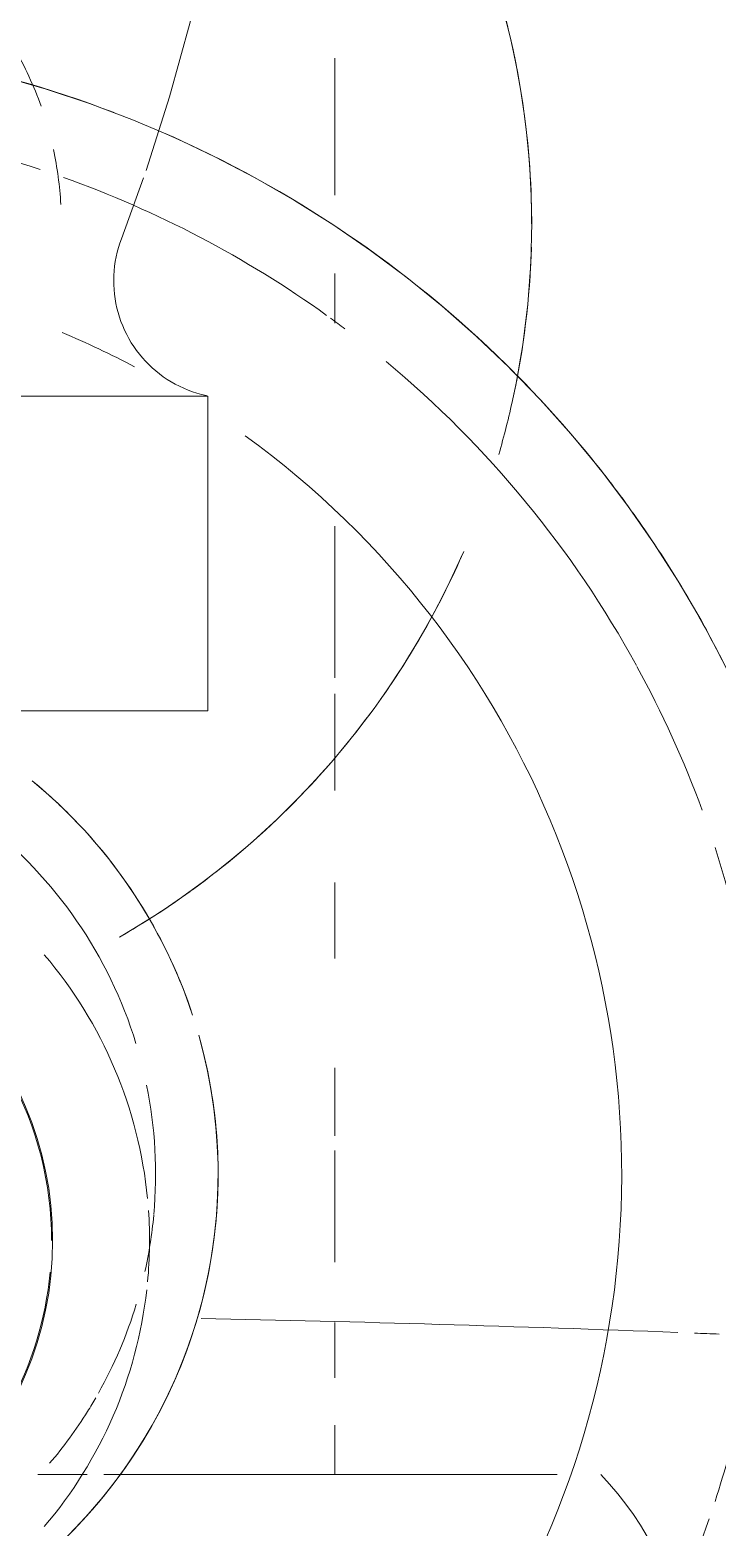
# Model space of a CAD drawing. Header units: millimetres. Extents: x -4000 to 187956, y -58990 to 162485.
# Drawn here: x 158767.34 to 158784.88, y 1816.5 to 1854.7 of the extents above; entities that cross this region are included whole.
import ezdxf

# ---------------------------------------------------------------- set-up
doc = ezdxf.new("R2010")
doc.units = ezdxf.units.MM
doc.layers.add('A-FLOR-PATT', color=8, linetype='Continuous', lineweight=13)
doc.layers.add('P-SANR-FIXT', color=6, linetype='Continuous', lineweight=9)

# ---------------------------------------------------------------- blocks, each defined once
blk = doc.blocks.new('C307 - C307-V818-0_000')
at = {"layer": 'P-SANR-FIXT', "color": 50}
for p, q in [((-23.774, 81.954), (-23.943, 82.235)), ((-23.594, 81.68), (-23.774, 81.954)), ((-23.403, 81.413), (-23.594, 81.68)), ((-23.201, 81.153), (-23.403, 81.413)), ((-22.99, 80.903), (-23.201, 81.153)), ((-22.768, 80.66), (-22.99, 80.903)), ((-21.654, 80.66), (-18.63, 80.66)), ((-21.654, 80.66), (-13.383, 80.66)), ((-18.42, 80.66), (-16.729, 80.66)), ((-16.729, 80.66), (-13.735, 80.66)), ((-15.976, 80.66), (-15.976, 79.395)), ((-14.759, 80.66), (-15.976, 80.66)), ((-11.296, 80.66), (-15.976, 80.66)), ((-13.383, 80.66), (-10.136, 80.66)), ((-11.296, 80.66), (-13.283, 80.66)), ((-12.578, 80.66), (-11.517, 80.66)), ((-11.265, 80.66), (-10.136, 80.66)), ((-10.085, 80.66), (-11.08, 80.66)), ((-10.085, 80.66), (-11.08, 80.66)), ((-9.658, 80.66), (-8.402, 80.66)), ((-8.482, 80.66), (-9.651, 80.66)), ((-15.976, 78.191), (-15.976, 76.778)), ((-15.976, 75.238), (-15.976, 72.389)), ((-15.976, 72.015), (-15.976, 70.284)), ((-15.976, 67.495), (-15.976, 65.552)), ((-15.976, 63.203), (-15.976, 60.74)), ((-8.225, 61.173), (-9.008, 61.173)), ((-15.976, 60.332), (-15.976, 56.458)), ((-8.225, 53.14), (-9.008, 53.14)), ((-15.976, 51.283), (-15.976, 50.011)), ((-15.976, 48.012), (-15.976, 44.516))]:
    blk.add_line(p, q, dxfattribs=at)
at = {"layer": 'P-SANR-FIXT', "color": 253}
for p, q in [((-12.74, 61.173), (-12.74, 53.14)), ((-9.008, 61.173), (-12.74, 61.173)), ((0, 61.173), (-8.225, 61.173)), ((0, 53.14), (-12.74, 53.14)), ((-11.097, 47.573), (-10.535, 49.127))]:
    blk.add_line(p, q, dxfattribs=at)
at = {"layer": 'P-SANR-FIXT', "color": 254}
for p, q in [((-8.225, 61.173), (-9.008, 61.173)), ((0, 61.173), (-8.225, 61.173)), ((0, 53.14), (-8.225, 53.14)), ((-10.344, 50.423), (-10.356, 50.542)), ((-10.338, 50.303), (-10.344, 50.423)), ((-10.399, 49.587), (-10.377, 49.705)), ((-10.377, 49.705), (-10.36, 49.824)), ((-10.426, 49.47), (-10.399, 49.587))]:
    blk.add_line(p, q, dxfattribs=at)
at = {"layer": 'P-SANR-FIXT', "color": 250, "flags": 128}
for points in [[(-25.866, 59.887), (-25.321, 58.863), (-24.735, 57.862), (-24.11, 56.885), (-23.446, 55.933), (-22.745, 55.01), (-22.008, 54.114), (-21.235, 53.249), (-20.428, 52.416), (-19.588, 51.616), (-18.718, 50.849), (-17.817, 50.119), (-16.888, 49.424), (-15.931, 48.768), (-14.95, 48.15), (-13.944, 47.572), (-12.916, 47.035), (-11.867, 46.539), (-10.8, 46.086), (-9.715, 45.676), (-8.614, 45.309), (-7.5, 44.987)], [(-8.41, 9), (-9.272, 10.778), (-10.063, 12.59), (-10.781, 14.432), (-11.424, 16.3), (-11.993, 18.194), (-12.485, 20.108), (-12.9, 22.04), (-13.237, 23.988), (-13.497, 25.947), (-13.678, 27.916), (-13.779, 29.889), (-13.802, 31.866), (-13.746, 33.842), (-13.611, 35.814), (-13.397, 37.779), (-13.105, 39.733), (-12.735, 41.675), (-12.287, 43.6), (-11.763, 45.506), (-11.163, 47.389)]]:
    blk.add_lwpolyline(points, dxfattribs=at)
at = {"layer": 'P-SANR-FIXT', "color": 253, "flags": 128}
for points in [[(-10.356, 50.542), (-10.372, 50.661), (-10.393, 50.779), (-10.418, 50.896), (-10.448, 51.012), (-10.483, 51.127), (-10.522, 51.241), (-10.566, 51.352), (-10.615, 51.462), (-10.667, 51.57), (-10.724, 51.676), (-10.785, 51.779), (-10.85, 51.88), (-10.92, 51.978), (-10.993, 52.073), (-11.069, 52.165), (-11.15, 52.254), (-11.234, 52.34), (-11.321, 52.422), (-11.411, 52.501), (-11.505, 52.576), (-11.601, 52.648), (-11.701, 52.715), (-11.803, 52.778), (-11.907, 52.838), (-12.013, 52.893), (-12.122, 52.944), (-12.233, 52.99), (-12.345, 53.032), (-12.459, 53.069), (-12.575, 53.102), (-12.691, 53.13), (-12.74, 53.14)], [(-10.36, 49.824), (-10.347, 49.943), (-10.339, 50.063), (-10.336, 50.183), (-10.338, 50.303)], [(-10.535, 49.127), (-10.494, 49.24), (-10.458, 49.354), (-10.426, 49.47)]]:
    blk.add_lwpolyline(points, dxfattribs=at)
at = {"layer": 'P-SANR-FIXT', "color": 253}
for centre, radius, start, end in [((0, 73), 23.297, 105.3108, 234), ((0, 73), 27, 145.2619, 161.0128), ((0, 73), 13, 129.4088, 195.8514), ((0, 74.691), 11.25, 139.5767, 173.5904), ((0, 74.691), 11.25, 139.5767, 173.5904), ((0, 73), 27, 162, 167.2853), ((0, 73), 27, 167.9309, 198), ((0, 74.691), 11.25, 174.6435, 183.9413), ((0, 74.691), 11.25, 174.6435, 183.9413), ((0, 74.691), 11.25, 185.4905, 220.4233), ((0, 74.691), 11.25, 185.4905, 220.4233), ((0, 73), 11.405, 197.0353, 232.1119), ((0, 73), 11.405, 197.0353, 232.1119), ((0, 73), 13, 198.2249, 230.5912), ((0, 48.75), 21, 119.9568, 156.5467), ((0, 73), 27, 200.1353, 208.6899), ((0, 73), 29, 204.195, 214.3074), ((0, 73), 27, 208.7365, 230.1972), ((0, 73), 29, 218.0932, 225.4104), ((0, 48.75), 21, 163.7365, 167.7383), ((0, 73), 23.297, 242.1872, 247.2211), ((0, 73), 27, 234.2675, 250.4069), ((0, 73), 27, 251.7388, 270), ((0, 73), 29, 249.0995, 270), ((0, 48.75), 9, 199.4825, 210)]:
    blk.add_arc(centre, radius, start, end, dxfattribs=at)
at = {"layer": 'P-SANR-FIXT', "color": 250}
for centre, radius, start, end in [((0, 74.691), 8.778, 90, 270), ((0, 73), 29, 214.3074, 218.0932), ((0, 48.75), 21, 167.7383, 227.8289), ((0, 73), 29, 225.4104, 246.4109)]:
    blk.add_arc(centre, radius, start, end, dxfattribs=at)
at = {"layer": 'P-SANR-FIXT', "color": 254}
for centre, radius, start, end in [((0, 73), 13, 135, 180), ((0, 73), 11.405, 139.7289, 147.988), ((0, 73), 11.405, 139.7289, 147.988), ((0, 73), 11.405, 150.6808, 163.1167), ((0, 73), 11.405, 150.6808, 163.1167), ((0, 73), 11.405, 167.4583, 174.7517), ((0, 73), 11.405, 167.4583, 174.7517), ((0, 73), 11.405, 174.843, 191.5292), ((0, 73), 11.405, 174.843, 191.5292), ((0, 73), 13, 180, 195.8514), ((0, 73), 13, 198.2249, 225), ((0, 48.75), 21, 167.7383, 178.3834), ((0, 73), 27, 233.039, 234), ((0, 48.75), 21, 180, 198), ((0, 48.75), 9, 183.1872, 192.1701)]:
    blk.add_arc(centre, radius, start, end, dxfattribs=at)
at = {"layer": 'P-SANR-FIXT', "color": 50}
for centre, radius, start, end in [((0, 73), 11.405, 139.7289, 147.988), ((0, 73), 11.405, 147.988, 150), ((0, 73), 11.405, 147.988, 150), ((0, 73), 11.405, 147.988, 150), ((0, 74.691), 8.75, 151.1806, 174.7104), ((0, 73), 11.405, 150.6808, 163.1167), ((0, 73), 11.405, 167.4583, 174.7517), ((0, 74.691), 8.75, 180, 208.477), ((0, 73), 11.405, 174.843, 191.5292), ((0, 73), 11.405, 197.0353, 232.1119), ((0, 48.75), 21, 119.9568, 125.8085), ((0, 48.75), 21, 126, 143.5166), ((0, 73), 13, 225, 230.5912), ((0, 48.75), 21, 144.676, 156.1336)]:
    blk.add_arc(centre, radius, start, end, dxfattribs=at)
at = {"layer": 'P-SANR-FIXT', "color": 253}
for points in [[(-25.154, 77.05), (-25.364, 77.058), (-25.573, 77.066), (-25.782, 77.074)], [(-24.727, 77.033), (-20.668, 76.877), (-16.614, 76.758), (-12.564, 76.677)]]:
    blk.add_open_spline(points, degree=3, dxfattribs=at)
at = {"layer": 'P-SANR-FIXT', "color": 250}
blk.add_open_spline([(-18.14, 4.07), (-19.755, 4.147), (-23.175, 4.329), (-28.273, 4.692), (-33.432, 5.166), (-37.602, 5.618), (-40.864, 6.004), (-44.081, 6.399), (-47.997, 6.927), (-52.535, 7.633), (-56.941, 8.397), (-61.248, 9.203), (-65.448, 10.056), (-70.877, 11.275), (-85.281, 14.901), (-106.179, 22.375), (-129.304, 35.807), (-141.715, 47.207), (-147.158, 53.548)], degree=3, knots=[-0.92182, -0.92182, -0.92182, -0.92182, -0.9, -0.875, -0.85, -0.825, -0.8125, -0.8, -0.775, -0.75, -0.725, -0.7, -0.675, -0.65, -0.6, -0.4, -0.2, 0, 0, 0, 0], dxfattribs=at)
blk = doc.blocks.new('C307 - C307-V853-0_000')
at = {"layer": 'P-SANR-FIXT', "color": 50}
for p, q in [((-23.774, 81.954), (-23.943, 82.235)), ((-22.99, 80.903), (-23.201, 81.153)), ((-22.768, 80.66), (-22.99, 80.903)), ((-21.654, 80.66), (-18.63, 80.66)), ((-21.654, 80.66), (-10.136, 80.66)), ((-18.42, 80.66), (-16.729, 80.66)), ((-16.729, 80.66), (-13.735, 80.66)), ((-15.976, 80.66), (-15.976, 79.395)), ((-14.759, 80.66), (-15.976, 80.66)), ((-11.296, 80.66), (-15.976, 80.66)), ((-11.296, 80.66), (-13.283, 80.66)), ((-12.578, 80.66), (-11.517, 80.66)), ((-11.265, 80.66), (-10.136, 80.66)), ((-10.085, 80.66), (-11.08, 80.66)), ((-10.085, 80.66), (-11.08, 80.66)), ((-9.658, 80.66), (-8.402, 80.66)), ((-8.482, 80.66), (-9.651, 80.66)), ((-15.976, 78.191), (-15.976, 76.778)), ((-15.976, 75.238), (-15.976, 72.389)), ((-15.976, 72.015), (-15.976, 70.284)), ((-15.976, 67.495), (-15.976, 65.552)), ((-15.976, 63.203), (-15.976, 60.74)), ((-8.225, 61.173), (-9.008, 61.173)), ((-15.976, 60.332), (-15.976, 56.458)), ((-8.225, 53.14), (-9.008, 53.14)), ((-15.976, 51.283), (-15.976, 50.011)), ((-15.976, 48.012), (-15.976, 44.516))]:
    blk.add_line(p, q, dxfattribs=at)
at = {"layer": 'P-SANR-FIXT', "color": 253}
for p, q in [((-12.74, 61.173), (-12.74, 53.14)), ((-9.008, 61.173), (-12.74, 61.173)), ((0, 61.173), (-8.225, 61.173)), ((0, 53.14), (-12.74, 53.14)), ((-11.097, 47.573), (-10.535, 49.127))]:
    blk.add_line(p, q, dxfattribs=at)
at = {"layer": 'P-SANR-FIXT', "color": 254}
for p, q in [((-8.225, 61.173), (-9.008, 61.173)), ((0, 61.173), (-8.225, 61.173)), ((0, 53.14), (-8.225, 53.14))]:
    blk.add_line(p, q, dxfattribs=at)
at = {"layer": 'P-SANR-FIXT', "color": 250, "flags": 128}
for points in [[(-25.866, 59.887), (-25.321, 58.863), (-24.735, 57.862), (-24.11, 56.885), (-23.446, 55.933), (-22.745, 55.01), (-22.008, 54.114), (-21.235, 53.249), (-20.428, 52.416), (-19.588, 51.616), (-18.718, 50.849), (-17.817, 50.119), (-16.888, 49.424), (-15.931, 48.768), (-14.95, 48.15), (-13.944, 47.572), (-12.916, 47.035), (-11.867, 46.539), (-10.8, 46.086), (-9.715, 45.676), (-8.614, 45.309), (-7.5, 44.987)], [(-8.41, 9), (-9.272, 10.778), (-10.063, 12.59), (-10.781, 14.432), (-11.424, 16.3), (-11.993, 18.194), (-12.485, 20.108), (-12.9, 22.04), (-13.237, 23.988), (-13.497, 25.947), (-13.678, 27.916), (-13.779, 29.889), (-13.802, 31.866), (-13.746, 33.842), (-13.611, 35.814), (-13.397, 37.779), (-13.105, 39.733), (-12.735, 41.675), (-12.287, 43.6), (-11.763, 45.506), (-11.163, 47.389)]]:
    blk.add_lwpolyline(points, dxfattribs=at)
at = {"layer": 'P-SANR-FIXT', "color": 50, "flags": 128}
blk.add_lwpolyline([(-23.201, 81.153), (-23.403, 81.413), (-23.594, 81.68), (-23.774, 81.954)], dxfattribs=at)
at = {"layer": 'P-SANR-FIXT', "color": 253, "flags": 128}
for points in [[(-10.356, 50.542), (-10.372, 50.661), (-10.393, 50.779), (-10.418, 50.896), (-10.448, 51.012), (-10.483, 51.127), (-10.522, 51.241), (-10.566, 51.352), (-10.615, 51.462), (-10.667, 51.57), (-10.724, 51.676), (-10.785, 51.779), (-10.85, 51.88), (-10.92, 51.978), (-10.993, 52.073), (-11.069, 52.165), (-11.15, 52.254), (-11.234, 52.34), (-11.321, 52.422), (-11.411, 52.501), (-11.505, 52.576), (-11.601, 52.648), (-11.701, 52.715), (-11.803, 52.778), (-11.907, 52.838), (-12.013, 52.893), (-12.122, 52.944), (-12.233, 52.99), (-12.345, 53.032), (-12.459, 53.069), (-12.575, 53.102), (-12.691, 53.13), (-12.74, 53.14)], [(-10.36, 49.824), (-10.347, 49.943), (-10.339, 50.063), (-10.336, 50.183), (-10.338, 50.303)], [(-10.535, 49.127), (-10.494, 49.24), (-10.458, 49.354), (-10.426, 49.47)]]:
    blk.add_lwpolyline(points, dxfattribs=at)
at = {"layer": 'P-SANR-FIXT', "color": 254, "flags": 128}
for points in [[(-10.338, 50.303), (-10.344, 50.423), (-10.356, 50.542)], [(-10.426, 49.47), (-10.399, 49.587), (-10.377, 49.705), (-10.36, 49.824)]]:
    blk.add_lwpolyline(points, dxfattribs=at)
at = {"layer": 'P-SANR-FIXT', "color": 253}
for centre, radius, start, end in [((0, 73), 23.297, 105.3108, 234), ((0, 73), 27, 145.2619, 161.0128), ((0, 73), 13, 129.4088, 195.8514), ((0, 74.691), 11.25, 139.5767, 173.5904), ((0, 74.691), 11.25, 139.5767, 173.5904), ((0, 73), 27, 162, 167.2853), ((0, 73), 27, 167.9309, 198), ((0, 74.691), 11.25, 174.6435, 183.9413), ((0, 74.691), 11.25, 174.6435, 183.9413), ((0, 74.691), 11.25, 185.4905, 220.4233), ((0, 74.691), 11.25, 185.4905, 220.4233), ((0, 73), 11.405, 197.0353, 232.1119), ((0, 73), 11.405, 197.0353, 232.1119), ((0, 73), 13, 198.2249, 230.5912), ((0, 48.75), 21, 119.9568, 156.5467), ((0, 73), 27, 200.1353, 208.6899), ((0, 73), 29, 204.195, 214.3074), ((0, 73), 27, 208.7365, 230.1972), ((0, 73), 29, 218.0932, 225.4104), ((0, 48.75), 21, 163.7365, 167.7383), ((0, 73), 23.297, 242.1872, 247.2211), ((0, 73), 27, 234.2675, 250.4069), ((0, 73), 27, 251.7388, 270), ((0, 73), 29, 249.0995, 270), ((0, 48.75), 9, 199.4825, 210)]:
    blk.add_arc(centre, radius, start, end, dxfattribs=at)
at = {"layer": 'P-SANR-FIXT', "color": 250}
for centre, radius, start, end in [((0, 74.691), 8.778, 90, 270), ((0, 73), 29, 214.3074, 218.0932), ((0, 48.75), 21, 167.7383, 227.8289), ((0, 73), 29, 225.4104, 246.4109)]:
    blk.add_arc(centre, radius, start, end, dxfattribs=at)
at = {"layer": 'P-SANR-FIXT', "color": 254}
for centre, radius, start, end in [((0, 73), 13, 135, 195.8514), ((0, 73), 11.405, 139.7289, 147.988), ((0, 73), 11.405, 139.7289, 147.988), ((0, 73), 11.405, 150.6808, 163.1167), ((0, 73), 11.405, 150.6808, 163.1167), ((0, 73), 11.405, 167.4583, 174.7517), ((0, 73), 11.405, 167.4583, 174.7517), ((0, 73), 11.405, 174.843, 191.5292), ((0, 73), 11.405, 174.843, 191.5292), ((0, 73), 13, 198.2249, 225), ((0, 48.75), 21, 167.7383, 178.3834), ((0, 73), 27, 233.039, 234), ((0, 48.75), 21, 180, 198), ((0, 48.75), 9, 183.1872, 192.1701)]:
    blk.add_arc(centre, radius, start, end, dxfattribs=at)
at = {"layer": 'P-SANR-FIXT', "color": 50}
for centre, radius, start, end in [((0, 73), 11.405, 139.7289, 147.988), ((0, 73), 11.405, 147.988, 150), ((0, 73), 11.405, 147.988, 150), ((0, 73), 11.405, 147.988, 150), ((0, 74.691), 8.75, 151.1806, 174.7104), ((0, 73), 11.405, 150.6808, 163.1167), ((0, 73), 11.405, 167.4583, 174.7517), ((0, 74.691), 8.75, 180, 208.477), ((0, 73), 11.405, 174.843, 191.5292), ((0, 73), 11.405, 197.0353, 232.1119), ((0, 48.75), 21, 119.9568, 125.8085), ((0, 48.75), 21, 126, 143.5166), ((0, 73), 13, 225, 230.5912), ((0, 48.75), 21, 144.676, 156.1336)]:
    blk.add_arc(centre, radius, start, end, dxfattribs=at)
at = {"layer": 'P-SANR-FIXT', "color": 253}
for points in [[(-25.154, 77.05), (-25.364, 77.058), (-25.573, 77.066), (-25.782, 77.074)], [(-24.727, 77.033), (-20.668, 76.877), (-16.614, 76.758), (-12.564, 76.677)]]:
    blk.add_open_spline(points, degree=3, dxfattribs=at)
at = {"layer": 'P-SANR-FIXT', "color": 250}
blk.add_open_spline([(-18.14, 4.07), (-19.755, 4.147), (-23.175, 4.329), (-28.273, 4.692), (-33.432, 5.166), (-37.602, 5.618), (-40.864, 6.004), (-44.081, 6.399), (-47.997, 6.927), (-52.535, 7.633), (-56.941, 8.397), (-61.248, 9.203), (-65.448, 10.056), (-70.877, 11.275), (-85.281, 14.901), (-106.179, 22.375), (-129.304, 35.807), (-141.715, 47.207), (-147.158, 53.548)], degree=3, knots=[-0.92182, -0.92182, -0.92182, -0.92182, -0.9, -0.875, -0.85, -0.825, -0.8125, -0.8, -0.775, -0.75, -0.725, -0.7, -0.675, -0.65, -0.6, -0.4, -0.2, 0, 0, 0, 0], dxfattribs=at)
blk = doc.blocks.new('CMF2_NHAXUONG_A_rvt-1-0_000')
at = {"layer": 'A-FLOR-PATT', "lineweight": 9}
h = blk.add_hatch(dxfattribs=at)
h.set_pattern_fill('FP_25', color=252, style=0, pattern_type=2)
h.set_pattern_definition([(89.998, (160159.3, 137898.8), (-600, 0.021), []), (179.998, (160159.3, 137898.8), (-0.021, -600), [])])
h.paths.add_polyline_path([(154749.885, 498.905), (160009.361, 498.905), (160009.253, 1898.495), (156700.319, 1898.502), (156700.429, 1498.542), (156600.36, 1498.542), (156600.355, 2298.535), (158059.007, 2298.535), (158058.95, 5748.613), (156099.885, 5748.433), (156099.885, 4399.903), (155999.885, 4399.903), (155999.885, 5748.487), (154749.885, 5748.543), (154749.885, 751.936)])
h.paths.add_polyline_path([(160209.304, 1748.67), (165509.359, 1749.398), (165509.051, 3698.263), (162659.146, 3698.263), (162659.146, 3548.445), (162459.146, 3548.445), (162459.145, 4948.703), (161059.263, 4948.825), (161059.26, 4898.283), (160209.362, 4898.913), (160209.254, 3698.445), (160859.147, 3698.445), (160859.147, 3498.445), (160209.147, 3498.445), (160209.289, 1919.983)])
h.paths.add_polyline_path([(158997.487, 2198.535), (159409.364, 2198.535), (159409.364, 3498.619), (158258.791, 3498.619), (158258.791, 2198.535), (158714.043, 2198.535)])
h.paths.add_polyline_path([(159280.912, 3698.445), (160009.147, 3698.445), (160009.147, 4898.728), (159959.048, 4898.641), (159959.853, 5848.631), (158258.554, 5848.622), (158258.554, 3698.445)])
h.paths.add_polyline_path([(83409.046, 5348.514), (85559.046, 5348.514), (85559.046, 6948.514), (83409.046, 6948.514), (83409.046, 5424.086)])
h.paths.add_polyline_path([(83209.258, 5348.602), (83209.258, 10108.828), (82009.258, 10108.828), (82009.258, 8808.828), (80984.258, 8808.828), (80984.046, 7248.514), (82234.046, 7248.514), (82234.046, 5348.602)])
h.paths.add_polyline_path([(80485.393, 6361.014), (80784.258, 6361.014), (80784.258, 8808.828), (79759.258, 8808.828), (79759.258, 10108.828), (78559.258, 10108.828), (78559.258, 6361.014), (79918.524, 6361.014)])
h.paths.add_polyline_path([(79959.258, 9008.828), (81809.258, 9008.828), (81809.258, 10208.828), (79959.258, 10208.828), (79959.258, 10096.236)])
h.paths.add_polyline_path([(5374.563, 15998.65), (5859.046, 15998.65), (5859.046, 18498.577), (509.048, 18498.577), (509.048, 17048.643), (4299.776, 17048.643), (4299.776, 15998.65), (5091.129, 15998.65)])
h.paths.add_polyline_path([(4409.041, 18698.577), (5959.046, 18698.577), (5959.046, 20998.578), (4409.041, 20998.578), (4409.041, 19440.536)])
h.paths.add_polyline_path([(509.048, 21198.577), (5859.046, 21198.578), (5859.046, 24898.283), (3969.26, 24898.283), (3969.26, 22848.578), (4609.26, 22848.578), (4609.26, 22743.94), (3769.26, 22743.94), (3769.26, 24698.746), (509.048, 24698.746), (509.048, 22798.578), (2129.26, 22798.578), (2129.26, 23198.57), (2229.26, 23198.57), (2229.26, 22398.578), (509.048, 22398.578), (509.048, 21776.61)])
h.paths.add_polyline_path([(4249.784, 73948.537), (5800.212, 73948.647), (5800.212, 76398.641), (4359.046, 76398.641), (4359.046, 76098.597), (509.26, 76098.685), (509.26, 73998.606), (4159.048, 73998.606), (4159.048, 74648.65), (4249.784, 74648.65), (4249.784, 74338.296)])
h.paths.add_polyline_path([(161750.212, 73948.538), (161750.212, 74640.013), (161850.206, 74640.013), (161850.309, 73998.606), (165509.368, 73998.694), (165509.368, 76098.685), (161659.474, 76098.597), (161659.474, 76398.641), (160200, 76398.641), (160200, 73948.649), (161548.409, 73948.552)])
h.paths.add_polyline_path([(161548.409, 76598.641), (161659.046, 76598.641), (161659.046, 78298.641), (160209.046, 78298.641), (160209.046, 76598.641)])
h.paths.add_polyline_path([(5091.129, 76598.641), (5809.477, 76598.641), (5809.477, 78298.641), (4359.477, 78298.641), (4359.477, 76598.641)])
h.paths.add_polyline_path([(160199.739, 78498.639), (161659.315, 78498.663), (161659.633, 78798.619), (165509.581, 78798.685), (165509.051, 80348.641), (161859.474, 80348.641), (161859.474, 80048.65), (161750, 80048.65), (161750, 80948.673), (160200.166, 80948.253), (160200.032, 80178.483)])
h.paths.add_polyline_path([(5709.477, 78498.641), (5709.477, 80948.283), (4249.997, 80948.283), (4249.997, 80299.284), (4149.786, 80299.284), (4149.786, 80348.641), (509.26, 80348.641), (508.939, 78798.685), (4159.156, 78798.597), (4159.477, 78498.641), (5091.129, 78498.641)])
h.paths.add_polyline_path([(86109.472, 132101.223), (86109.472, 133323.816), (84609.472, 133323.816), (84609.472, 132101.223)])
h.paths.add_polyline_path([(83259.472, 132200.855), (84409.472, 132200.855), (84409.472, 133523.816), (85259.472, 133523.816), (85259.26, 134848.409), (83259.472, 134848.409), (83259.472, 132740.168)])
h.paths.add_polyline_path([(87459.258, 132201.223), (87459.258, 134848.593), (85459.472, 134848.226), (85459.472, 133523.816), (86309.472, 133526.053), (86309.472, 132201.223), (86721.014, 132201.223)])
h.paths.add_polyline_path([(11209.154, 135098.741), (11209.049, 140698.728), (6109.258, 140698.728), (6109.258, 139698.738), (6059.047, 139698.738), (6059.045, 139098.68), (9550.261, 139098.701), (9550.258, 139498.686), (9650.258, 139498.686), (9650.263, 138698.694), (7959.614, 138698.694), (7959.613, 135098.747), (9859.048, 135098.754), (9859.048, 137148.744), (9259.048, 137148.744), (9259.048, 137348.744), (10059.048, 137348.744), (10059.048, 135098.753), (10759.871, 135098.746)])
h.paths.add_polyline_path([(156349.859, 135098.753), (156349.859, 136499.688), (156449.859, 136499.688), (156449.859, 135098.767), (158059.118, 135098.85), (158059.118, 138698.694), (156349.853, 138698.694), (156349.857, 139498.686), (156449.858, 139498.686), (156449.854, 139098.701), (159959.683, 139098.68), (159959.683, 140698.816), (154809.154, 140698.637), (154808.945, 135098.753)])
h.paths.add_polyline_path([(162549.789, 135998.603), (162549.79, 137398.747), (162659.049, 137398.747), (162659.049, 137248.798), (165509.378, 137248.816), (165509.632, 139448.496), (160159.474, 139448.496), (160159.474, 137398.747), (160750.212, 137398.747), (160750.212, 137298.747), (160149.79, 137298.747), (160149.79, 135998.826), (161548.409, 135998.696)])
h.paths.add_polyline_path([(3449.788, 135998.671), (5900.212, 135998.739), (5900.212, 137297.569), (5248.629, 137297.569), (5248.629, 137398.747), (5859.046, 137398.747), (5859.046, 139448.732), (509.359, 139448.732), (509.361, 137248.773), (3449.787, 137249.905), (3449.788, 136244.28)])
h.paths.add_polyline_path([(6059.046, 137398.747), (7159.62, 137398.747), (7159.62, 138698.694), (6059.046, 138698.694), (6059.046, 137412.318)])
h.paths.add_polyline_path([(158858.919, 137398.747), (159959.05, 137398.747), (159959.05, 138698.694), (158858.919, 138698.694), (158858.919, 137412.318)])
at = {"layer": 'P-SANR-FIXT', "color": 250, "lineweight": 9, "rotation": 180}
for name in ['C307 - C307-V818-0_000', 'C307 - C307-V853-0_000']:
    blk.add_blockref(name, (158759.145, 1898.501), dxfattribs=at)

msp = doc.modelspace()

# ---------------------------------------------------------------- block references
at = {"lineweight": 5}
msp.add_blockref('CMF2_NHAXUONG_A_rvt-1-0_000', (0, 0), dxfattribs=at)

doc.saveas('drawing.dxf')
